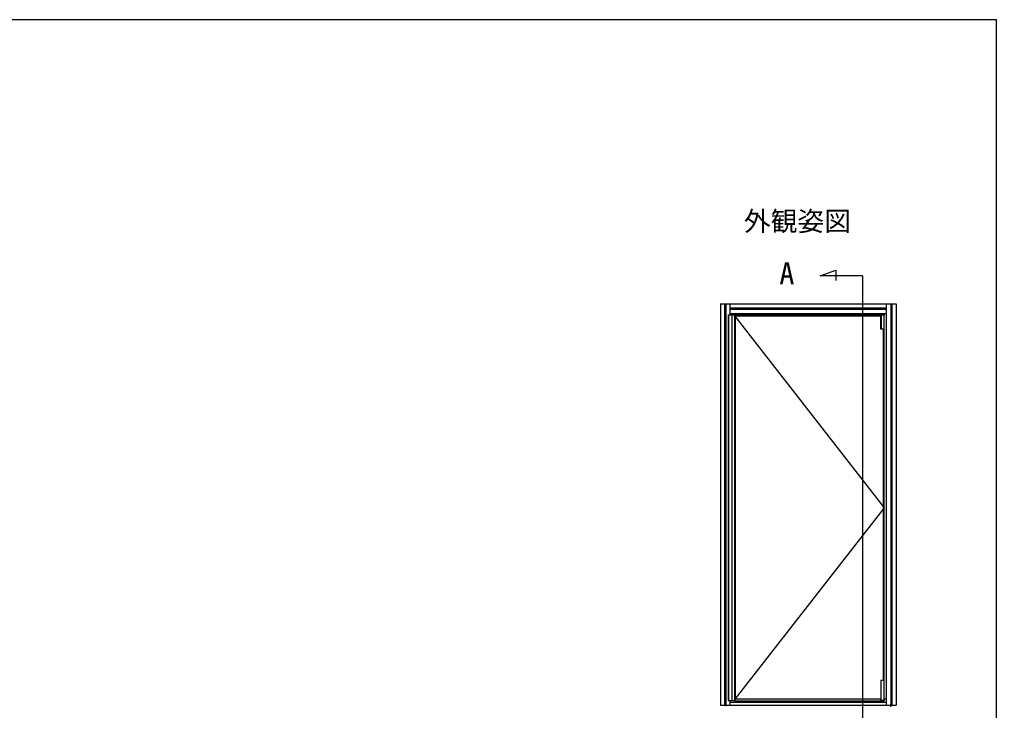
# Model space of a CAD drawing. Units: millimetres, scale not verified. Extents: x -525 to 525, y -783 to 779.
# Drawn here: x 233 to 525, y 540.5 to 747.1 of the extents above; entities that cross this region are included whole.
import ezdxf
from ezdxf.enums import TextEntityAlignment as Align

# ---------------------------------------------------------------- set-up
doc = ezdxf.new("R2010")
doc.units = ezdxf.units.MM
doc.header["$LTSCALE"] = 4
for name, color, linetype in [('0-1_USER1', 3, 'Continuous'), ('0-4_YKK_12', 2, 'Continuous'), ('0-6_YKK_A1', 4, 'Continuous'), ('0-8_YKK_ZWAK', 7, 'Continuous')]:
    doc.layers.add(name, color=color, linetype=linetype)
doc.styles.add('ＭＳ ゴシック', font='')
doc.styles.get('ＭＳ ゴシック').set_extended_font_data('MS Gothic')

msp = doc.modelspace()

# ---------------------------------------------------------------- linework, layer by layer
at = {"layer": '0-4_YKK_12'}
for q in [(472.354, 670.438), (485, 535.023)]:
    msp.add_line((485, 670.438), q, dxfattribs=at)
msp.add_lwpolyline([(472.354, 670.438), (477.034, 672.141), (477.034, 669.021)], dxfattribs=at)
at = {"layer": '0-6_YKK_A1'}
for p, q in [((442.5, 662.1), (495, 662.1)), ((442.5, 662.1), (442.5, 542.075)), ((443.75, 662.1), (443.75, 542.075)), ((444.1, 662.1), (444.1, 542.075)), ((445.45, 658.8), (445.45, 662.1)), ((445.45, 660.85), (492.05, 660.85)), ((445.45, 660.5), (492.05, 660.5)), ((492.05, 662.1), (492.05, 542.075)), ((493.4, 662.1), (493.4, 542.075)), ((493.75, 662.1), (493.75, 542.075)), ((495, 662.1), (495, 542.075)), ((444.85, 658.8), (444.85, 543.45)), ((444.85, 658.8), (446.75, 658.8)), ((444.9, 658.8), (444.9, 543.45)), ((445.45, 659.15), (492.05, 659.15)), ((445.9, 658.8), (445.9, 543.45)), ((446.7, 658.8), (446.7, 543.45)), ((446.75, 657.975), (446.75, 658.85)), ((446.75, 658.85), (491.4, 658.85)), ((446.75, 658.8), (446.75, 543.4)), ((490.295, 658.425), (446.75, 658.425)), ((446.9, 543.825), (446.9, 658.425)), ((446.95, 543.825), (446.95, 658.425)), ((490.525, 658.85), (490.525, 654.475)), ((491.4, 658.8), (491.318, 658.8)), ((491.4, 543.4), (491.4, 658.85)), ((491.2, 549.6), (491.2, 654.475)), ((491.25, 549.6), (491.25, 654.475)), ((491.4, 549.225), (491.4, 654.15)), ((490.445, 549.6), (491.25, 549.6)), ((490.445, 549.6), (490.445, 543.4)), ((490.525, 543.4), (490.525, 549.6)), ((444.85, 543.45), (446.75, 543.45)), ((445.45, 542.075), (445.45, 543.45)), ((446.75, 544.275), (446.75, 543.45)), ((490.295, 543.825), (446.75, 543.825)), ((446.75, 543.4), (491.4, 543.4)), ((491.313, 543.45), (491.4, 543.45)), ((491.4, 543.925), (492.05, 543.925)), ((442.5, 542.075), (495, 542.075)), ((444.2, 542.254), (444.2, 541.763)), ((445.45, 543.025), (492.05, 543.025)), ((493.3, 542.485), (493.3, 541.556))]:
    msp.add_line(p, q, dxfattribs=at)
for points in [[(446.75, 658.425), (491.4, 601.125), (446.75, 543.825)], [(491.25, 654.475), (490.445, 654.475), (490.445, 658.85)]]:
    msp.add_lwpolyline(points, dxfattribs=at)
for points in [[(490.295, 658.85), (490.295, 658.425), (490.445, 658.425), (490.445, 658.85)], [(490.525, 658.85), (491.4, 658.85), (491.4, 658.7), (490.525, 658.7)], [(490.295, 543.825), (490.295, 543.4), (490.445, 543.4), (490.445, 543.825)], [(490.525, 543.55), (491.4, 543.55), (491.4, 543.4), (490.525, 543.4)]]:
    msp.add_lwpolyline(points, close=True, dxfattribs=at)
at = {"layer": '0-8_YKK_ZWAK'}
msp.add_line((-525, 747.1), (525, 747.1), dxfattribs=at)
msp.add_lwpolyline([(-525, -782.9), (525, -782.9), (525, 747.1)], dxfattribs=at)

# ---------------------------------------------------------------- texts
at = {"layer": '0-1_USER1', "style": 'ＭＳ ゴシック'}
for s, height, p in [('外観姿図', 5.865, (449.5, 682.1)), ('A', 6.598, (460.112, 665.938))]:
    msp.add_text(s, height=height, dxfattribs=at).set_placement(p, align=Align.BOTTOM_LEFT)

doc.saveas('drawing.dxf')
